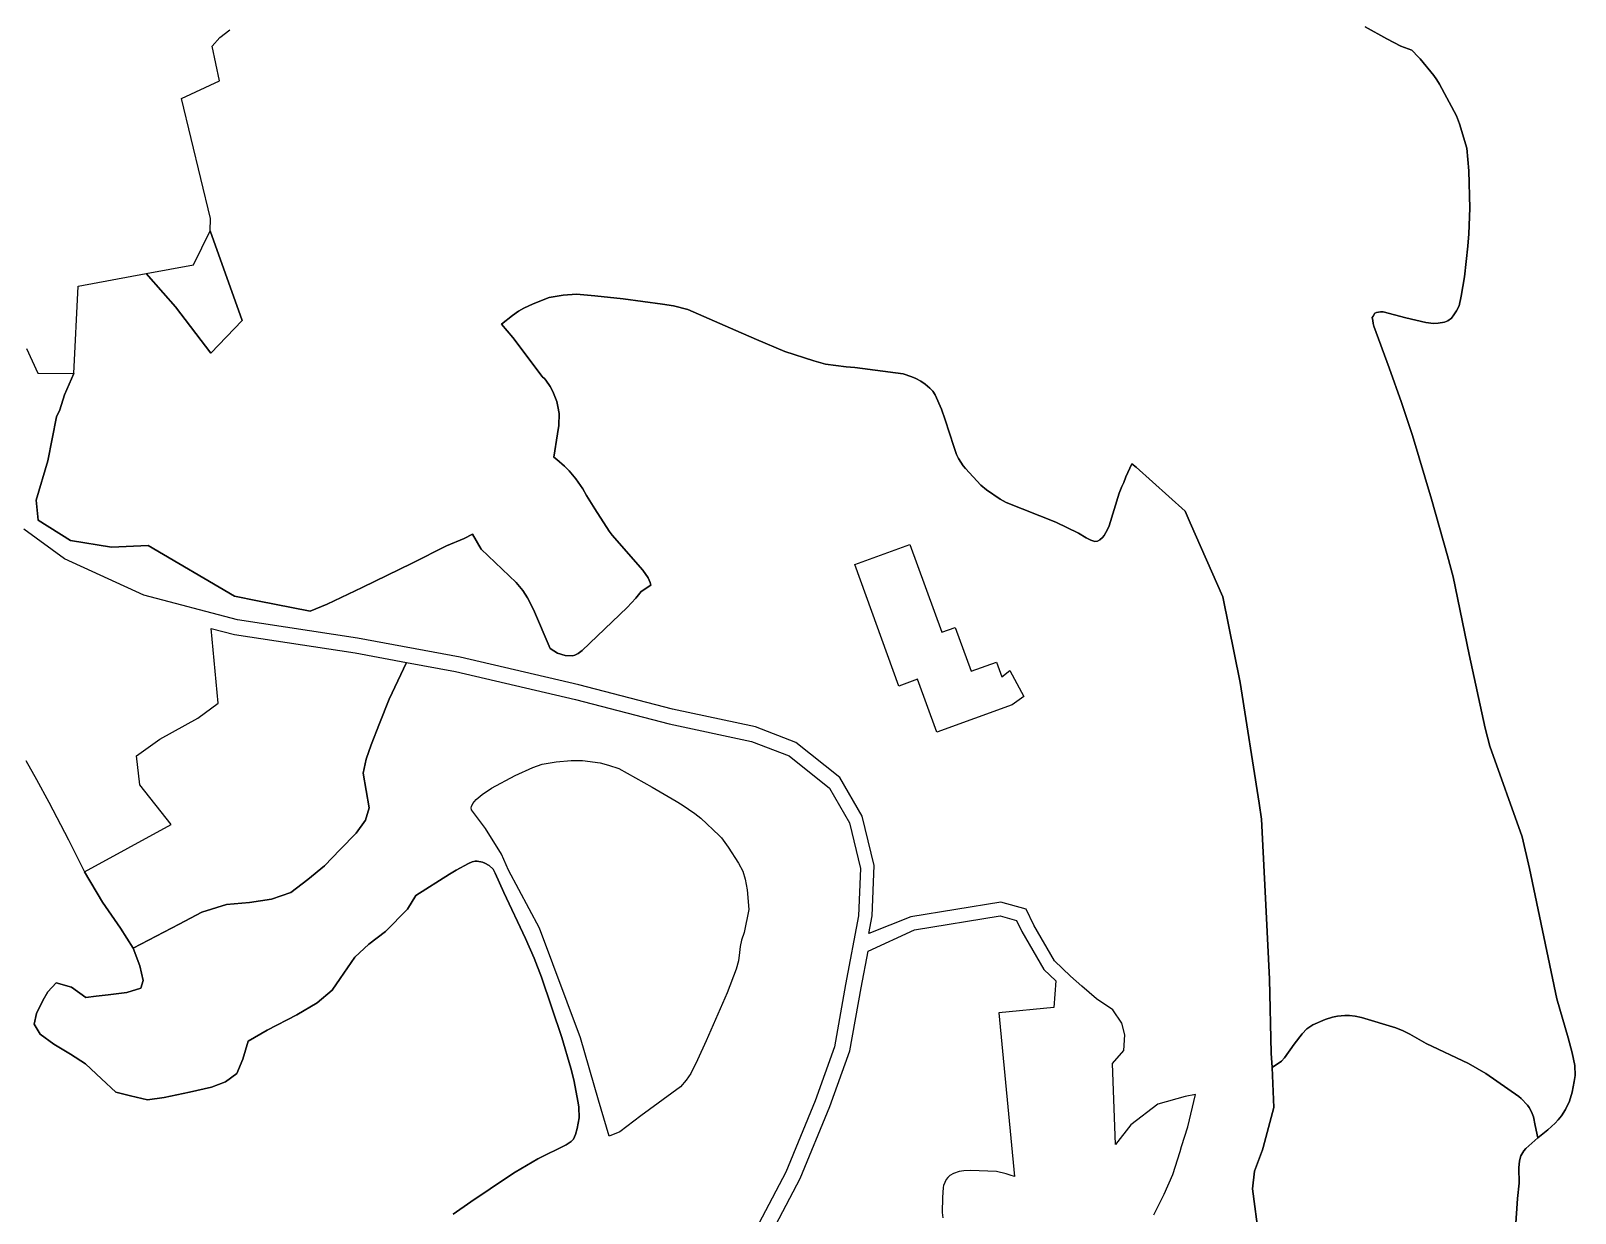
# Model space of a CAD drawing. Header units: millimetres. Extents: x 35444746 to 35449000, y 3482000 to 3488437.
# Drawn here: x 35447581.8 to 35447809.5, y 3487011.7 to 3487186 of the extents above; entities that cross this region are included whole.
import ezdxf

# ---------------------------------------------------------------- set-up
doc = ezdxf.new("R2010")
doc.units = ezdxf.units.MM
doc.layers.add('0203.02旱地整理', color=9, linetype='Continuous', true_color=0x808080)
doc.layers.add('0204.02水田整理', color=9, linetype='Continuous', true_color=0x808080)

msp = doc.modelspace()

# ---------------------------------------------------------------- linework, layer by layer
at = {"layer": '0203.02旱地整理', "color": 41}
for points in [[(35447800.381, 3487004.326), (35447801.036, 3487013.833), (35447801.272, 3487016.103), (35447801.212, 3487018.362), (35447801.308, 3487019.381), (35447801.498, 3487020.112), (35447801.978, 3487020.866), (35447802.238, 3487021.195), (35447804.017, 3487022.776), (35447805.493, 3487023.955), (35447806.562, 3487024.928), (35447807.03, 3487025.432), (35447807.499, 3487026.02), (35447808.099, 3487026.958), (35447808.695, 3487028.175), (35447809.106, 3487029.519), (35447809.4, 3487031.064), (35447809.52, 3487031.949), (35447809.476, 3487033.427), (35447809.064, 3487035.292), (35447808.481, 3487037.521), (35447806.817, 3487043.26), (35447802.812, 3487062.521), (35447801.724, 3487067.181), (35447796.957, 3487080.555), (35447796.235, 3487083.215), (35447793.91, 3487094.089), (35447791.522, 3487105.517), (35447790.684, 3487108.602), (35447788.346, 3487116.969), (35447785.527, 3487126.348), (35447783.898, 3487131.217), (35447782.118, 3487136.336), (35447779.848, 3487142.477), (35447779.735, 3487142.91), (35447779.69, 3487143.323), (35447779.615, 3487143.77), (35447779.738, 3487143.96), (35447780, 3487144.397), (35447780.229, 3487144.517), (35447780.813, 3487144.634), (35447781.232, 3487144.586), (35447784.558, 3487143.72), (35447787.498, 3487143.029), (35447788.648, 3487142.893), (35447789.327, 3487142.919), (35447790.239, 3487143.086), (35447790.74, 3487143.295), (35447791.28, 3487143.699), (35447791.659, 3487144.151), (35447792.048, 3487144.763), (35447792.401, 3487145.506), (35447792.717, 3487146.899), (35447793.202, 3487149.765), (35447793.714, 3487154.305), (35447793.865, 3487156.124), (35447794.005, 3487159.887), (35447793.84, 3487165.428), (35447793.568, 3487168.736), (35447792.495, 3487172.33), (35447792.008, 3487173.54), (35447789.516, 3487178.207), (35447789.144, 3487178.841), (35447788.676, 3487179.485), (35447786.677, 3487181.909), (35447786.432, 3487182.184), (35447785.422, 3487183.192), (35447783.815, 3487183.818), (35447781.742, 3487184.885), (35447778.545, 3487186.66)], [(35447800.381, 3487004.326), (35447801.036, 3487013.833), (35447801.272, 3487016.103), (35447801.212, 3487018.362), (35447801.308, 3487019.381), (35447801.498, 3487020.112), (35447801.978, 3487020.866), (35447802.238, 3487021.195), (35447804.017, 3487022.776), (35447805.493, 3487023.955), (35447806.562, 3487024.928), (35447807.03, 3487025.432), (35447807.499, 3487026.02), (35447808.099, 3487026.958), (35447808.695, 3487028.175), (35447809.106, 3487029.519), (35447809.4, 3487031.064), (35447809.52, 3487031.949), (35447809.476, 3487033.427), (35447809.064, 3487035.292), (35447808.481, 3487037.521), (35447806.817, 3487043.26), (35447802.812, 3487062.521), (35447801.724, 3487067.181), (35447796.957, 3487080.555), (35447796.235, 3487083.215), (35447793.91, 3487094.089), (35447791.522, 3487105.517), (35447790.684, 3487108.602), (35447788.346, 3487116.969), (35447785.527, 3487126.348), (35447783.898, 3487131.217), (35447782.118, 3487136.336), (35447779.848, 3487142.477), (35447779.735, 3487142.91), (35447779.69, 3487143.323), (35447779.615, 3487143.77), (35447779.738, 3487143.96), (35447780, 3487144.397), (35447780.229, 3487144.517), (35447780.813, 3487144.634), (35447781.232, 3487144.586), (35447784.558, 3487143.72), (35447787.498, 3487143.029), (35447788.648, 3487142.893), (35447789.327, 3487142.919), (35447790.239, 3487143.086), (35447790.74, 3487143.295), (35447791.28, 3487143.699), (35447791.659, 3487144.151), (35447792.048, 3487144.763), (35447792.401, 3487145.506), (35447792.717, 3487146.899), (35447793.202, 3487149.765), (35447793.714, 3487154.305), (35447793.865, 3487156.124), (35447794.005, 3487159.887), (35447793.84, 3487165.428), (35447793.568, 3487168.736), (35447792.495, 3487172.33), (35447792.008, 3487173.54), (35447789.516, 3487178.207), (35447789.144, 3487178.841), (35447788.676, 3487179.485), (35447786.677, 3487181.909), (35447786.432, 3487182.184), (35447785.422, 3487183.192), (35447783.815, 3487183.818), (35447781.742, 3487184.885), (35447778.545, 3487186.66)], [(35447581.174, 3487139.211), (35447582.839, 3487135.548), (35447588.135, 3487135.507), (35447586.772, 3487132.35), (35447586.09, 3487130.164), (35447585.588, 3487129.121), (35447584.291, 3487122.636), (35447582.562, 3487116.836), (35447582.86, 3487113.897), (35447587.638, 3487110.902), (35447593.704, 3487109.907), (35447599.105, 3487110.141), (35447611.802, 3487102.659), (35447615.231, 3487101.982), (35447622.966, 3487100.456), (35447625.476, 3487101.506), (35447630.633, 3487103.962), (35447638.03, 3487107.536), (35447643.069, 3487110.088), (35447645.702, 3487111.17), (35447646.94, 3487111.831), (35447648.216, 3487109.587), (35447653.367, 3487104.693), (35447654.366, 3487103.518), (35447655.04, 3487102.416), (35447655.912, 3487100.7), (35447658.363, 3487094.935), (35447659.431, 3487094.241), (35447660.593, 3487093.934), (35447661.656, 3487093.884), (35447662.007, 3487093.989), (35447662.521, 3487094.224), (35447663.089, 3487094.644), (35447669.747, 3487101.015), (35447670.995, 3487102.399), (35447671.797, 3487103.359), (35447673.209, 3487104.276), (35447673.113, 3487104.688), (35447672.802, 3487105.36), (35447672.022, 3487106.52), (35447667.505, 3487111.66), (35447667.058, 3487112.238), (35447664.941, 3487115.557), (35447663.735, 3487117.541), (35447663.209, 3487118.49), (35447662.181, 3487119.961), (35447661.187, 3487121.179), (35447660.51, 3487121.825), (35447659.352, 3487122.816), (35447658.906, 3487123.182), (35447659.444, 3487126.616), (35447659.634, 3487127.861), (35447659.712, 3487129.614), (35447659.524, 3487130.659), (35447659.334, 3487131.379), (35447658.757, 3487132.851), (35447658.371, 3487133.604), (35447657.754, 3487134.507), (35447657.51, 3487134.807), (35447657.243, 3487134.967), (35447657.178, 3487135.053), (35447652.865, 3487140.832), (35447651.191, 3487142.797), (35447652.798, 3487144.078), (35447653.696, 3487144.703), (35447654.509, 3487145.151), (35447655.849, 3487145.787), (35447658.226, 3487146.7), (35447660.297, 3487147.055), (35447662.256, 3487147.213), (35447664.937, 3487146.972), (35447669.15, 3487146.525), (35447674.927, 3487145.728), (35447676.585, 3487145.5), (35447678.689, 3487144.952), (35447685.752, 3487141.873), (35447688.787, 3487140.519), (35447692.993, 3487138.736), (35447697.27, 3487137.367), (35447698.996, 3487136.906), (35447702.045, 3487136.503), (35447703.295, 3487136.411), (35447710.421, 3487135.442), (35447711.686, 3487135.013), (35447712.275, 3487134.784), (35447713.021, 3487134.372), (35447713.673, 3487133.936), (35447714.384, 3487133.344), (35447714.792, 3487132.888), (35447715.125, 3487132.389), (35447716.096, 3487130.244), (35447716.64, 3487128.699), (35447717.877, 3487124.768), (35447718.273, 3487123.577), (35447718.567, 3487122.96), (35447719.3, 3487121.893), (35447719.601, 3487121.522), (35447721.892, 3487119.066), (35447722.728, 3487118.374), (35447724.738, 3487116.961), (35447725.624, 3487116.5), (35447732.964, 3487113.592), (35447736.268, 3487111.972), (35447737.411, 3487111.275), (35447738.093, 3487110.922), (35447738.673, 3487110.728), (35447739.102, 3487110.798), (35447739.447, 3487110.973), (35447739.828, 3487111.301), (35447740.082, 3487111.619), (35447740.583, 3487112.529), (35447740.793, 3487113.022), (35447742.267, 3487117.865), (35447742.656, 3487118.843), (35447742.983, 3487119.449), (35447743.274, 3487120.295), (35447744.142, 3487122.199), (35447744.791, 3487121.718), (35447752.024, 3487115.226), (35447752.774, 3487113.508), (35447757.558, 3487102.567), (35447760.15, 3487089.958), (35447762.909, 3487072.157), (35447763.275, 3487069.792), (35447763.951, 3487056.139), (35447764.433, 3487046.196), (35447764.679, 3487035.259), (35447764.821, 3487033.146), (35447765.101, 3487027.245), (35447763.505, 3487021.366), (35447763.414, 3487021.034), (35447762.24, 3487017.861), (35447761.921, 3487015.242), (35447762.87, 3487008.175)], [(35447581.174, 3487139.211), (35447582.839, 3487135.548), (35447588.135, 3487135.507), (35447586.772, 3487132.35), (35447586.09, 3487130.164), (35447585.588, 3487129.121), (35447584.291, 3487122.636), (35447582.562, 3487116.836), (35447582.86, 3487113.897), (35447587.638, 3487110.902), (35447593.704, 3487109.907), (35447599.105, 3487110.141), (35447611.802, 3487102.659), (35447615.231, 3487101.982), (35447622.966, 3487100.456), (35447625.476, 3487101.506), (35447630.633, 3487103.962), (35447638.03, 3487107.536), (35447643.069, 3487110.088), (35447645.702, 3487111.17), (35447646.94, 3487111.831), (35447648.216, 3487109.587), (35447653.367, 3487104.693), (35447654.366, 3487103.518), (35447655.04, 3487102.416), (35447655.912, 3487100.7), (35447658.363, 3487094.935), (35447659.431, 3487094.241), (35447660.593, 3487093.934), (35447661.656, 3487093.884), (35447662.007, 3487093.989), (35447662.521, 3487094.224), (35447663.089, 3487094.644), (35447669.747, 3487101.015), (35447670.995, 3487102.399), (35447671.797, 3487103.359), (35447673.209, 3487104.276), (35447673.113, 3487104.688), (35447672.802, 3487105.36), (35447672.022, 3487106.52), (35447667.505, 3487111.66), (35447667.058, 3487112.238), (35447664.941, 3487115.557), (35447663.735, 3487117.541), (35447663.209, 3487118.49), (35447662.181, 3487119.961), (35447661.187, 3487121.179), (35447660.51, 3487121.825), (35447659.352, 3487122.816), (35447658.906, 3487123.182), (35447659.444, 3487126.616), (35447659.634, 3487127.861), (35447659.712, 3487129.614), (35447659.524, 3487130.659), (35447659.334, 3487131.379), (35447658.757, 3487132.851), (35447658.371, 3487133.604), (35447657.754, 3487134.507), (35447657.51, 3487134.807), (35447657.243, 3487134.967), (35447657.178, 3487135.053), (35447652.865, 3487140.832), (35447651.191, 3487142.797), (35447652.798, 3487144.078), (35447653.696, 3487144.703), (35447654.509, 3487145.151), (35447655.849, 3487145.787), (35447658.226, 3487146.7), (35447660.297, 3487147.055), (35447662.256, 3487147.213), (35447664.937, 3487146.972), (35447669.15, 3487146.525), (35447674.927, 3487145.728), (35447676.585, 3487145.5), (35447678.689, 3487144.952), (35447685.752, 3487141.873), (35447688.787, 3487140.519), (35447692.993, 3487138.736), (35447697.27, 3487137.367), (35447698.996, 3487136.906), (35447702.045, 3487136.503), (35447703.295, 3487136.411), (35447710.421, 3487135.442), (35447711.686, 3487135.013), (35447712.275, 3487134.784), (35447713.021, 3487134.372), (35447713.673, 3487133.936), (35447714.384, 3487133.344), (35447714.792, 3487132.888), (35447715.125, 3487132.389), (35447716.096, 3487130.244), (35447716.64, 3487128.699), (35447717.877, 3487124.768), (35447718.273, 3487123.577), (35447718.567, 3487122.96), (35447719.3, 3487121.893), (35447719.601, 3487121.522), (35447721.892, 3487119.066), (35447722.728, 3487118.374), (35447724.738, 3487116.961), (35447725.624, 3487116.5), (35447732.964, 3487113.592), (35447736.268, 3487111.972), (35447737.411, 3487111.275), (35447738.093, 3487110.922), (35447738.673, 3487110.728), (35447739.102, 3487110.798), (35447739.447, 3487110.973), (35447739.828, 3487111.301), (35447740.082, 3487111.619), (35447740.583, 3487112.529), (35447740.793, 3487113.022), (35447742.267, 3487117.865), (35447742.656, 3487118.843), (35447742.983, 3487119.449), (35447743.274, 3487120.295), (35447744.142, 3487122.199), (35447744.791, 3487121.718), (35447752.024, 3487115.226), (35447752.774, 3487113.508), (35447757.558, 3487102.567), (35447760.15, 3487089.958), (35447762.909, 3487072.157), (35447763.275, 3487069.792), (35447763.951, 3487056.139), (35447764.433, 3487046.196), (35447764.679, 3487035.259), (35447764.821, 3487033.146), (35447765.101, 3487027.245), (35447763.505, 3487021.366), (35447763.414, 3487021.034), (35447762.24, 3487017.861), (35447761.921, 3487015.242), (35447762.87, 3487008.175)], [(35447747.403, 3487011.432), (35447748.915, 3487014.448), (35447750.205, 3487017.353), (35447751.291, 3487020.765), (35447751.455, 3487021.477), (35447752.401, 3487024.399), (35447753.563, 3487029.182), (35447752.003, 3487028.863), (35447747.99, 3487027.756), (35447744.011, 3487024.68), (35447741.766, 3487021.78), (35447741.309, 3487033.744), (35447742.985, 3487035.658), (35447743.137, 3487037.99), (35447742.685, 3487039.701), (35447741.333, 3487041.674), (35447738.927, 3487043.304), (35447736.795, 3487045.147), (35447735.092, 3487046.64), (35447732.758, 3487048.867), (35447729.694, 3487054.164), (35447728.566, 3487056.521), (35447724.825, 3487057.549), (35447711.574, 3487055.394), (35447705.359, 3487052.941), (35447705.849, 3487055.54), (35447706.148, 3487062.956), (35447704.407, 3487070.224), (35447701.11, 3487075.914), (35447694.618, 3487081.104), (35447688.632, 3487083.385), (35447676.404, 3487086.005), (35447662.608, 3487089.606), (35447645.096, 3487093.692), (35447629.959, 3487096.489), (35447612.263, 3487099.165), (35447598.433, 3487102.816), (35447586.754, 3487108.174), (35447580.771, 3487112.542)], [(35447747.403, 3487011.432), (35447748.915, 3487014.448), (35447750.205, 3487017.353), (35447751.291, 3487020.765), (35447751.455, 3487021.477), (35447752.401, 3487024.399), (35447753.563, 3487029.182), (35447752.003, 3487028.863), (35447747.99, 3487027.756), (35447744.011, 3487024.68), (35447741.766, 3487021.78), (35447741.309, 3487033.744), (35447742.985, 3487035.658), (35447743.137, 3487037.99), (35447742.685, 3487039.701), (35447741.333, 3487041.674), (35447738.927, 3487043.304), (35447736.795, 3487045.147), (35447735.092, 3487046.64), (35447732.758, 3487048.867), (35447729.694, 3487054.164), (35447728.566, 3487056.521), (35447724.825, 3487057.549), (35447711.574, 3487055.394), (35447705.359, 3487052.941), (35447705.849, 3487055.54), (35447706.148, 3487062.956), (35447704.407, 3487070.224), (35447701.11, 3487075.914), (35447694.618, 3487081.104), (35447688.632, 3487083.385), (35447676.404, 3487086.005), (35447662.608, 3487089.606), (35447645.096, 3487093.692), (35447629.959, 3487096.489), (35447612.263, 3487099.165), (35447598.433, 3487102.816), (35447586.754, 3487108.174), (35447580.771, 3487112.542)], [(35447644.06, 3487011.505), (35447646.693, 3487013.357), (35447652.398, 3487017.169), (35447653.204, 3487017.707), (35447656.551, 3487019.668), (35447660.726, 3487021.727), (35447661.473, 3487022.232), (35447661.799, 3487022.572), (35447662.134, 3487023.272), (35447662.368, 3487024.171), (35447662.67, 3487025.725), (35447662.611, 3487027.324), (35447662.516, 3487027.95), (35447661.845, 3487031.322), (35447661.412, 3487033.069), (35447660.075, 3487037.588), (35447657.079, 3487046.455), (35447655.993, 3487049.266), (35447654.741, 3487052.169), (35447651.554, 3487058.95), (35447650.286, 3487061.83), (35447649.964, 3487062.384), (35447649.356, 3487062.97), (35447648.742, 3487063.307), (35447648.408, 3487063.442), (35447647.618, 3487063.602), (35447647.298, 3487063.606), (35447646.862, 3487063.482), (35447646.311, 3487063.227), (35447644.528, 3487062.25), (35447643.545, 3487061.688), (35447638.579, 3487058.527), (35447637.354, 3487056.531), (35447634.11, 3487053.194), (35447631.649, 3487051.327), (35447629.562, 3487049.408), (35447627.423, 3487046.289), (35447626.248, 3487044.574), (35447624.031, 3487042.704), (35447620.995, 3487040.919), (35447616.649, 3487038.651), (35447613.86, 3487037.029), (35447613.039, 3487034.369), (35447612.189, 3487032.253), (35447610.497, 3487031.052), (35447608.444, 3487030.243), (35447605.163, 3487029.522), (35447601.471, 3487028.721), (35447599.011, 3487028.406), (35447596.494, 3487028.993), (35447594.345, 3487029.495), (35447592.224, 3487031.472), (35447589.859, 3487033.697), (35447587.653, 3487035.101), (35447585.202, 3487036.588), (35447583.161, 3487038.074), (35447582.284, 3487039.557), (35447582.619, 3487041.111), (35447583.562, 3487043.016), (35447584.319, 3487044.32), (35447585.503, 3487045.649), (35447587.799, 3487044.981), (35447589.915, 3487043.5), (35447591.441, 3487043.66), (35447593.183, 3487043.892), (35447595.961, 3487044.205), (35447598.006, 3487044.848), (35447598.339, 3487045.986), (35447597.887, 3487048.134), (35447596.869, 3487050.764), (35447603.642, 3487054.301), (35447606.987, 3487056.075), (35447610.654, 3487057.196), (35447614.052, 3487057.482), (35447617.268, 3487057.993), (35447620.124, 3487058.956), (35447622.659, 3487060.898), (35447625.112, 3487062.922), (35447627.423, 3487065.291), (35447629.765, 3487067.696), (35447631.158, 3487069.642), (35447631.671, 3487071.446), (35447630.819, 3487076.589), (35447631.235, 3487078.619), (35447631.978, 3487080.729), (35447633.213, 3487083.893), (35447634.613, 3487087.463), (35447637.205, 3487092.9), (35447644.389, 3487091.56), (35447662.114, 3487087.436), (35447675.94, 3487083.827), (35447688.072, 3487081.228), (35447693.62, 3487079.114), (35447699.575, 3487074.353), (35447702.538, 3487069.239), (35447704.146, 3487062.528), (35447703.864, 3487055.532), (35447701.948, 3487045.377), (35447700.311, 3487036.223), (35447697.43, 3487028.226), (35447693.12, 3487017.712), (35447682.643, 3486997.795)], [(35447644.06, 3487011.505), (35447646.693, 3487013.357), (35447652.398, 3487017.169), (35447653.204, 3487017.707), (35447656.551, 3487019.668), (35447660.726, 3487021.727), (35447661.473, 3487022.232), (35447661.799, 3487022.572), (35447662.134, 3487023.272), (35447662.368, 3487024.171), (35447662.67, 3487025.725), (35447662.611, 3487027.324), (35447662.516, 3487027.95), (35447661.845, 3487031.322), (35447661.412, 3487033.069), (35447660.075, 3487037.588), (35447657.079, 3487046.455), (35447655.993, 3487049.266), (35447654.741, 3487052.169), (35447651.554, 3487058.95), (35447650.286, 3487061.83), (35447649.964, 3487062.384), (35447649.356, 3487062.97), (35447648.742, 3487063.307), (35447648.408, 3487063.442), (35447647.618, 3487063.602), (35447647.298, 3487063.606), (35447646.862, 3487063.482), (35447646.311, 3487063.227), (35447644.528, 3487062.25), (35447643.545, 3487061.688), (35447638.579, 3487058.527), (35447637.354, 3487056.531), (35447634.11, 3487053.194), (35447631.649, 3487051.327), (35447629.562, 3487049.408), (35447627.423, 3487046.289), (35447626.248, 3487044.574), (35447624.031, 3487042.704), (35447620.995, 3487040.919), (35447616.649, 3487038.651), (35447613.86, 3487037.029), (35447613.039, 3487034.369), (35447612.189, 3487032.253), (35447610.497, 3487031.052), (35447608.444, 3487030.243), (35447605.163, 3487029.522), (35447601.471, 3487028.721), (35447599.011, 3487028.406), (35447596.494, 3487028.993), (35447594.345, 3487029.495), (35447592.224, 3487031.472), (35447589.859, 3487033.697), (35447587.653, 3487035.101), (35447585.202, 3487036.588), (35447583.161, 3487038.074), (35447582.284, 3487039.557), (35447582.619, 3487041.111), (35447583.562, 3487043.016), (35447584.319, 3487044.32), (35447585.503, 3487045.649), (35447587.799, 3487044.981), (35447589.915, 3487043.5), (35447591.441, 3487043.66), (35447593.183, 3487043.892), (35447595.961, 3487044.205), (35447598.006, 3487044.848), (35447598.339, 3487045.986), (35447597.887, 3487048.134), (35447596.869, 3487050.764), (35447603.642, 3487054.301), (35447606.987, 3487056.075), (35447610.654, 3487057.196), (35447614.052, 3487057.482), (35447617.268, 3487057.993), (35447620.124, 3487058.956), (35447622.659, 3487060.898), (35447625.112, 3487062.922), (35447627.423, 3487065.291), (35447629.765, 3487067.696), (35447631.158, 3487069.642), (35447631.671, 3487071.446), (35447630.819, 3487076.589), (35447631.235, 3487078.619), (35447631.978, 3487080.729), (35447633.213, 3487083.893), (35447634.613, 3487087.463), (35447637.205, 3487092.9), (35447644.389, 3487091.56), (35447662.114, 3487087.436), (35447675.94, 3487083.827), (35447688.072, 3487081.228), (35447693.62, 3487079.114), (35447699.575, 3487074.353), (35447702.538, 3487069.239), (35447704.146, 3487062.528), (35447703.864, 3487055.532), (35447701.948, 3487045.377), (35447700.311, 3487036.223), (35447697.43, 3487028.226), (35447693.12, 3487017.712), (35447682.643, 3486997.795)], [(35447688.063, 3487003.122), (35447695.262, 3487016.778), (35447699.624, 3487027.42), (35447702.578, 3487035.619), (35447704.234, 3487044.882), (35447705.256, 3487050.299), (35447712.107, 3487053.455), (35447724.717, 3487055.505), (35447727.157, 3487054.835), (35447727.929, 3487053.223), (35447731.17, 3487047.618), (35447732.954, 3487045.916), (35447732.651, 3487041.997), (35447724.554, 3487041.228), (35447726.848, 3487017.09), (35447726.192, 3487017.279), (35447725.614, 3487017.478), (35447724.202, 3487017.8), (35447720.358, 3487017.949), (35447719.389, 3487017.89), (35447718.69, 3487017.794), (35447717.834, 3487017.535), (35447717.314, 3487017.225), (35447717.011, 3487016.95), (35447716.768, 3487016.63), (35447716.385, 3487015.736), (35447716.316, 3487015.453), (35447716.219, 3487013.983), (35447716.202, 3487011.78), (35447716.26, 3487010.969)], [(35447688.063, 3487003.122), (35447695.262, 3487016.778), (35447699.624, 3487027.42), (35447702.578, 3487035.619), (35447704.234, 3487044.882), (35447705.256, 3487050.299), (35447712.107, 3487053.455), (35447724.717, 3487055.505), (35447727.157, 3487054.835), (35447727.929, 3487053.223), (35447731.17, 3487047.618), (35447732.954, 3487045.916), (35447732.651, 3487041.997), (35447724.554, 3487041.228), (35447726.848, 3487017.09), (35447726.192, 3487017.279), (35447725.614, 3487017.478), (35447724.202, 3487017.8), (35447720.358, 3487017.949), (35447719.389, 3487017.89), (35447718.69, 3487017.794), (35447717.834, 3487017.535), (35447717.314, 3487017.225), (35447717.011, 3487016.95), (35447716.768, 3487016.63), (35447716.385, 3487015.736), (35447716.316, 3487015.453), (35447716.219, 3487013.983), (35447716.202, 3487011.78), (35447716.26, 3487010.969)]]:
    msp.add_lwpolyline(points, dxfattribs=at)
for points in [[(35447608.256, 3487156.537), (35447612.971, 3487143.319), (35447608.345, 3487138.523), (35447603.107, 3487145.346), (35447601.327, 3487147.417), (35447598.786, 3487150.24), (35447605.78, 3487151.532)], [(35447608.256, 3487156.537), (35447612.971, 3487143.319), (35447608.345, 3487138.523), (35447603.107, 3487145.346), (35447601.327, 3487147.417), (35447598.786, 3487150.24), (35447605.78, 3487151.532)], [(35447703.281, 3487107.359), (35447711.413, 3487110.315), (35447716.128, 3487097.351), (35447718.117, 3487098.074), (35447720.472, 3487091.598), (35447724.189, 3487092.949), (35447724.981, 3487090.768), (35447726.17, 3487091.686), (35447728.212, 3487087.883), (35447726.485, 3487086.63), (35447715.378, 3487082.594), (35447712.536, 3487090.416), (35447709.8, 3487089.422)], [(35447703.281, 3487107.359), (35447711.413, 3487110.315), (35447716.128, 3487097.351), (35447718.117, 3487098.074), (35447720.472, 3487091.598), (35447724.189, 3487092.949), (35447724.981, 3487090.768), (35447726.17, 3487091.686), (35447728.212, 3487087.883), (35447726.485, 3487086.63), (35447715.378, 3487082.594), (35447712.536, 3487090.416), (35447709.8, 3487089.422)], [(35447703.281, 3487107.359), (35447711.413, 3487110.315), (35447716.128, 3487097.351), (35447718.117, 3487098.074), (35447720.472, 3487091.598), (35447724.189, 3487092.949), (35447724.981, 3487090.768), (35447726.17, 3487091.686), (35447728.212, 3487087.883), (35447726.485, 3487086.63), (35447715.378, 3487082.594), (35447712.536, 3487090.416), (35447709.8, 3487089.422)], [(35447703.281, 3487107.359), (35447711.413, 3487110.315), (35447716.128, 3487097.351), (35447718.117, 3487098.074), (35447720.472, 3487091.598), (35447724.189, 3487092.949), (35447724.981, 3487090.768), (35447726.17, 3487091.686), (35447728.212, 3487087.883), (35447726.485, 3487086.63), (35447715.378, 3487082.594), (35447712.536, 3487090.416), (35447709.8, 3487089.422)], [(35447703.281, 3487107.359), (35447711.413, 3487110.315), (35447716.128, 3487097.351), (35447718.117, 3487098.074), (35447720.472, 3487091.598), (35447724.189, 3487092.949), (35447724.981, 3487090.768), (35447726.17, 3487091.686), (35447728.212, 3487087.883), (35447726.485, 3487086.63), (35447715.378, 3487082.594), (35447712.536, 3487090.416), (35447709.8, 3487089.422)], [(35447703.281, 3487107.359), (35447711.413, 3487110.315), (35447716.128, 3487097.351), (35447718.117, 3487098.074), (35447720.472, 3487091.598), (35447724.189, 3487092.949), (35447724.981, 3487090.768), (35447726.17, 3487091.686), (35447728.212, 3487087.883), (35447726.485, 3487086.63), (35447715.378, 3487082.594), (35447712.536, 3487090.416), (35447709.8, 3487089.422)], [(35447608.379, 3487097.915), (35447611.817, 3487097.008), (35447629.607, 3487094.317), (35447637.205, 3487092.9), (35447634.613, 3487087.463), (35447633.213, 3487083.893), (35447631.978, 3487080.729), (35447631.235, 3487078.619), (35447630.819, 3487076.589), (35447631.671, 3487071.446), (35447631.158, 3487069.642), (35447629.765, 3487067.696), (35447627.423, 3487065.291), (35447625.112, 3487062.922), (35447622.659, 3487060.898), (35447620.124, 3487058.956), (35447617.268, 3487057.993), (35447614.052, 3487057.482), (35447610.654, 3487057.196), (35447606.987, 3487056.075), (35447603.642, 3487054.301), (35447596.869, 3487050.764), (35447595.011, 3487053.706), (35447592.347, 3487057.532), (35447589.693, 3487061.993), (35447602.474, 3487069.005), (35447597.884, 3487074.864), (35447597.391, 3487079.11), (35447600.806, 3487081.604), (35447606.41, 3487084.654), (35447609.419, 3487086.907)], [(35447608.379, 3487097.915), (35447611.817, 3487097.008), (35447629.607, 3487094.317), (35447637.205, 3487092.9), (35447634.613, 3487087.463), (35447633.213, 3487083.893), (35447631.978, 3487080.729), (35447631.235, 3487078.619), (35447630.819, 3487076.589), (35447631.671, 3487071.446), (35447631.158, 3487069.642), (35447629.765, 3487067.696), (35447627.423, 3487065.291), (35447625.112, 3487062.922), (35447622.659, 3487060.898), (35447620.124, 3487058.956), (35447617.268, 3487057.993), (35447614.052, 3487057.482), (35447610.654, 3487057.196), (35447606.987, 3487056.075), (35447603.642, 3487054.301), (35447596.869, 3487050.764), (35447595.011, 3487053.706), (35447592.347, 3487057.532), (35447589.693, 3487061.993), (35447602.474, 3487069.005), (35447597.884, 3487074.864), (35447597.391, 3487079.11), (35447600.806, 3487081.604), (35447606.41, 3487084.654), (35447609.419, 3487086.907)], [(35447686.292, 3487050.109), (35447686.125, 3487048.899), (35447685.812, 3487047.656), (35447684.451, 3487044.177), (35447681.359, 3487037.082), (35447680.105, 3487034.287), (35447679.14, 3487032.271), (35447678.415, 3487031.298), (35447677.592, 3487030.325), (35447671.74, 3487026.021), (35447668.66, 3487023.671), (35447667.072, 3487023.038), (35447665.516, 3487028.347), (35447662.835, 3487037.532), (35447656.779, 3487053.703), (35447652.236, 3487062.283), (35447651.188, 3487064.618), (35447648.85, 3487068.428), (35447646.761, 3487071.162), (35447646.726, 3487071.463), (35447646.768, 3487071.666), (35447646.983, 3487072.074), (35447647.476, 3487072.658), (35447648.33, 3487073.435), (35447649.74, 3487074.371), (35447653.189, 3487076.197), (35447655.803, 3487077.425), (35447657.173, 3487077.873), (35447659.263, 3487078.216), (35447661.462, 3487078.411), (35447663.148, 3487078.449), (35447665.723, 3487078.071), (35447666.993, 3487077.768), (35447668.523, 3487077.235), (35447673.411, 3487074.48), (35447676.938, 3487072.442), (35447677.847, 3487071.873), (35447679.698, 3487070.595), (35447680.57, 3487069.925), (35447683.296, 3487067.371), (35447683.62, 3487067.01), (35447684.626, 3487065.639), (35447686.171, 3487063.304), (35447686.792, 3487062.092), (35447687.154, 3487060.926), (35447687.414, 3487059.347), (35447687.654, 3487056.441), (35447686.962, 3487053.074), (35447686.565, 3487051.912), (35447686.386, 3487051.006)], [(35447686.292, 3487050.109), (35447686.125, 3487048.899), (35447685.812, 3487047.656), (35447684.451, 3487044.177), (35447681.359, 3487037.082), (35447680.105, 3487034.287), (35447679.14, 3487032.271), (35447678.415, 3487031.298), (35447677.592, 3487030.325), (35447671.74, 3487026.021), (35447668.66, 3487023.671), (35447667.072, 3487023.038), (35447665.516, 3487028.347), (35447662.835, 3487037.532), (35447656.779, 3487053.703), (35447652.236, 3487062.283), (35447651.188, 3487064.618), (35447648.85, 3487068.428), (35447646.761, 3487071.162), (35447646.726, 3487071.463), (35447646.768, 3487071.666), (35447646.983, 3487072.074), (35447647.476, 3487072.658), (35447648.33, 3487073.435), (35447649.74, 3487074.371), (35447653.189, 3487076.197), (35447655.803, 3487077.425), (35447657.173, 3487077.873), (35447659.263, 3487078.216), (35447661.462, 3487078.411), (35447663.148, 3487078.449), (35447665.723, 3487078.071), (35447666.993, 3487077.768), (35447668.523, 3487077.235), (35447673.411, 3487074.48), (35447676.938, 3487072.442), (35447677.847, 3487071.873), (35447679.698, 3487070.595), (35447680.57, 3487069.925), (35447683.296, 3487067.371), (35447683.62, 3487067.01), (35447684.626, 3487065.639), (35447686.171, 3487063.304), (35447686.792, 3487062.092), (35447687.154, 3487060.926), (35447687.414, 3487059.347), (35447687.654, 3487056.441), (35447686.962, 3487053.074), (35447686.565, 3487051.912), (35447686.386, 3487051.006)], [(35447686.292, 3487050.109), (35447686.125, 3487048.899), (35447685.812, 3487047.656), (35447684.451, 3487044.177), (35447681.359, 3487037.082), (35447680.105, 3487034.287), (35447679.14, 3487032.271), (35447678.415, 3487031.298), (35447677.592, 3487030.325), (35447671.74, 3487026.021), (35447668.66, 3487023.671), (35447667.072, 3487023.038), (35447665.516, 3487028.347), (35447662.835, 3487037.532), (35447656.779, 3487053.703), (35447652.236, 3487062.283), (35447651.188, 3487064.618), (35447648.85, 3487068.428), (35447646.761, 3487071.162), (35447646.726, 3487071.463), (35447646.768, 3487071.666), (35447646.983, 3487072.074), (35447647.476, 3487072.658), (35447648.33, 3487073.435), (35447649.74, 3487074.371), (35447653.189, 3487076.197), (35447655.803, 3487077.425), (35447657.173, 3487077.873), (35447659.263, 3487078.216), (35447661.462, 3487078.411), (35447663.148, 3487078.449), (35447665.723, 3487078.071), (35447666.993, 3487077.768), (35447668.523, 3487077.235), (35447673.411, 3487074.48), (35447676.938, 3487072.442), (35447677.847, 3487071.873), (35447679.698, 3487070.595), (35447680.57, 3487069.925), (35447683.296, 3487067.371), (35447683.62, 3487067.01), (35447684.626, 3487065.639), (35447686.171, 3487063.304), (35447686.792, 3487062.092), (35447687.154, 3487060.926), (35447687.414, 3487059.347), (35447687.654, 3487056.441), (35447686.962, 3487053.074), (35447686.565, 3487051.912), (35447686.386, 3487051.006)], [(35447686.292, 3487050.109), (35447686.125, 3487048.899), (35447685.812, 3487047.656), (35447684.451, 3487044.177), (35447681.359, 3487037.082), (35447680.105, 3487034.287), (35447679.14, 3487032.271), (35447678.415, 3487031.298), (35447677.592, 3487030.325), (35447671.74, 3487026.021), (35447668.66, 3487023.671), (35447667.072, 3487023.038), (35447665.516, 3487028.347), (35447662.835, 3487037.532), (35447656.779, 3487053.703), (35447652.236, 3487062.283), (35447651.188, 3487064.618), (35447648.85, 3487068.428), (35447646.761, 3487071.162), (35447646.726, 3487071.463), (35447646.768, 3487071.666), (35447646.983, 3487072.074), (35447647.476, 3487072.658), (35447648.33, 3487073.435), (35447649.74, 3487074.371), (35447653.189, 3487076.197), (35447655.803, 3487077.425), (35447657.173, 3487077.873), (35447659.263, 3487078.216), (35447661.462, 3487078.411), (35447663.148, 3487078.449), (35447665.723, 3487078.071), (35447666.993, 3487077.768), (35447668.523, 3487077.235), (35447673.411, 3487074.48), (35447676.938, 3487072.442), (35447677.847, 3487071.873), (35447679.698, 3487070.595), (35447680.57, 3487069.925), (35447683.296, 3487067.371), (35447683.62, 3487067.01), (35447684.626, 3487065.639), (35447686.171, 3487063.304), (35447686.792, 3487062.092), (35447687.154, 3487060.926), (35447687.414, 3487059.347), (35447687.654, 3487056.441), (35447686.962, 3487053.074), (35447686.565, 3487051.912), (35447686.386, 3487051.006)], [(35447686.292, 3487050.109), (35447686.125, 3487048.899), (35447685.812, 3487047.656), (35447684.451, 3487044.177), (35447681.359, 3487037.082), (35447680.105, 3487034.287), (35447679.14, 3487032.271), (35447678.415, 3487031.298), (35447677.592, 3487030.325), (35447671.74, 3487026.021), (35447668.66, 3487023.671), (35447667.072, 3487023.038), (35447665.516, 3487028.347), (35447662.835, 3487037.532), (35447656.779, 3487053.703), (35447652.236, 3487062.283), (35447651.188, 3487064.618), (35447648.85, 3487068.428), (35447646.761, 3487071.162), (35447646.726, 3487071.463), (35447646.768, 3487071.666), (35447646.983, 3487072.074), (35447647.476, 3487072.658), (35447648.33, 3487073.435), (35447649.74, 3487074.371), (35447653.189, 3487076.197), (35447655.803, 3487077.425), (35447657.173, 3487077.873), (35447659.263, 3487078.216), (35447661.462, 3487078.411), (35447663.148, 3487078.449), (35447665.723, 3487078.071), (35447666.993, 3487077.768), (35447668.523, 3487077.235), (35447673.411, 3487074.48), (35447676.938, 3487072.442), (35447677.847, 3487071.873), (35447679.698, 3487070.595), (35447680.57, 3487069.925), (35447683.296, 3487067.371), (35447683.62, 3487067.01), (35447684.626, 3487065.639), (35447686.171, 3487063.304), (35447686.792, 3487062.092), (35447687.154, 3487060.926), (35447687.414, 3487059.347), (35447687.654, 3487056.441), (35447686.962, 3487053.074), (35447686.565, 3487051.912), (35447686.386, 3487051.006)], [(35447686.292, 3487050.109), (35447686.125, 3487048.899), (35447685.812, 3487047.656), (35447684.451, 3487044.177), (35447681.359, 3487037.082), (35447680.105, 3487034.287), (35447679.14, 3487032.271), (35447678.415, 3487031.298), (35447677.592, 3487030.325), (35447671.74, 3487026.021), (35447668.66, 3487023.671), (35447667.072, 3487023.038), (35447665.516, 3487028.347), (35447662.835, 3487037.532), (35447656.779, 3487053.703), (35447652.236, 3487062.283), (35447651.188, 3487064.618), (35447648.85, 3487068.428), (35447646.761, 3487071.162), (35447646.726, 3487071.463), (35447646.768, 3487071.666), (35447646.983, 3487072.074), (35447647.476, 3487072.658), (35447648.33, 3487073.435), (35447649.74, 3487074.371), (35447653.189, 3487076.197), (35447655.803, 3487077.425), (35447657.173, 3487077.873), (35447659.263, 3487078.216), (35447661.462, 3487078.411), (35447663.148, 3487078.449), (35447665.723, 3487078.071), (35447666.993, 3487077.768), (35447668.523, 3487077.235), (35447673.411, 3487074.48), (35447676.938, 3487072.442), (35447677.847, 3487071.873), (35447679.698, 3487070.595), (35447680.57, 3487069.925), (35447683.296, 3487067.371), (35447683.62, 3487067.01), (35447684.626, 3487065.639), (35447686.171, 3487063.304), (35447686.792, 3487062.092), (35447687.154, 3487060.926), (35447687.414, 3487059.347), (35447687.654, 3487056.441), (35447686.962, 3487053.074), (35447686.565, 3487051.912), (35447686.386, 3487051.006)]]:
    msp.add_lwpolyline(points, close=True, dxfattribs=at)
at = {"layer": '0204.02水田整理', "color": 51}
for points in [[(35447778.545, 3487186.66), (35447781.742, 3487184.885), (35447783.815, 3487183.818), (35447785.422, 3487183.192), (35447786.432, 3487182.184), (35447786.677, 3487181.909), (35447788.676, 3487179.485), (35447789.144, 3487178.841), (35447789.516, 3487178.207), (35447792.008, 3487173.54), (35447792.495, 3487172.33), (35447793.568, 3487168.736), (35447793.84, 3487165.428), (35447794.005, 3487159.887), (35447793.865, 3487156.124), (35447793.714, 3487154.305), (35447793.202, 3487149.765), (35447792.717, 3487146.899), (35447792.401, 3487145.506), (35447792.048, 3487144.763), (35447791.659, 3487144.151), (35447791.28, 3487143.699), (35447790.74, 3487143.295), (35447790.239, 3487143.086), (35447789.327, 3487142.919), (35447788.648, 3487142.893), (35447787.498, 3487143.029), (35447784.558, 3487143.72), (35447781.232, 3487144.586), (35447780.813, 3487144.634), (35447780.229, 3487144.517), (35447780, 3487144.397), (35447779.738, 3487143.96), (35447779.615, 3487143.77), (35447779.69, 3487143.323), (35447779.735, 3487142.91), (35447779.848, 3487142.477), (35447782.118, 3487136.336), (35447783.898, 3487131.217), (35447785.527, 3487126.348), (35447788.346, 3487116.969), (35447790.684, 3487108.602), (35447791.522, 3487105.517), (35447793.91, 3487094.089), (35447796.235, 3487083.215), (35447796.957, 3487080.555), (35447801.724, 3487067.181), (35447802.812, 3487062.521), (35447806.817, 3487043.26), (35447808.481, 3487037.521), (35447809.064, 3487035.292), (35447809.476, 3487033.427), (35447809.52, 3487031.949), (35447809.4, 3487031.064), (35447809.106, 3487029.519), (35447808.695, 3487028.175), (35447808.099, 3487026.958), (35447807.499, 3487026.02), (35447807.03, 3487025.432), (35447806.562, 3487024.928), (35447805.493, 3487023.955), (35447804.017, 3487022.776), (35447803.639, 3487024.597), (35447803.401, 3487025.872), (35447803.094, 3487026.633), (35447802.757, 3487027.242), (35447802.503, 3487027.595), (35447801.57, 3487028.6), (35447801.23, 3487028.892), (35447796.36, 3487032.282), (35447793.821, 3487033.731), (35447787.558, 3487036.692), (35447785.165, 3487038.078), (35447784.147, 3487038.584), (35447783.085, 3487039.019), (35447778.041, 3487040.551), (35447777.086, 3487040.734), (35447776.265, 3487040.816), (35447775.555, 3487040.82), (35447774.504, 3487040.713), (35447773.725, 3487040.563), (35447772.658, 3487040.242), (35447770.82, 3487039.451), (35447769.943, 3487038.839), (35447769.269, 3487038.102), (35447768.112, 3487036.603), (35447766.645, 3487034.584), (35447766.238, 3487034.11), (35447764.821, 3487033.146), (35447764.679, 3487035.259), (35447764.433, 3487046.196), (35447763.951, 3487056.139), (35447763.275, 3487069.792), (35447762.909, 3487072.157), (35447760.15, 3487089.958), (35447757.558, 3487102.567), (35447752.774, 3487113.508), (35447752.024, 3487115.226), (35447744.791, 3487121.718), (35447744.142, 3487122.199), (35447743.274, 3487120.295), (35447742.983, 3487119.449), (35447742.656, 3487118.843), (35447742.267, 3487117.865), (35447740.793, 3487113.022), (35447740.583, 3487112.529), (35447740.082, 3487111.619), (35447739.828, 3487111.301), (35447739.447, 3487110.973), (35447739.102, 3487110.798), (35447738.673, 3487110.728), (35447738.093, 3487110.922), (35447737.411, 3487111.275), (35447736.268, 3487111.972), (35447732.964, 3487113.592), (35447725.624, 3487116.5), (35447724.738, 3487116.961), (35447722.728, 3487118.374), (35447721.892, 3487119.066), (35447719.601, 3487121.522), (35447719.3, 3487121.893), (35447718.567, 3487122.96), (35447718.273, 3487123.577), (35447717.877, 3487124.768), (35447716.64, 3487128.699), (35447716.096, 3487130.244), (35447715.125, 3487132.389), (35447714.792, 3487132.888), (35447714.384, 3487133.344), (35447713.673, 3487133.936), (35447713.021, 3487134.372), (35447712.275, 3487134.784), (35447711.686, 3487135.013), (35447710.421, 3487135.442), (35447703.295, 3487136.411), (35447702.045, 3487136.503), (35447698.996, 3487136.906), (35447697.27, 3487137.367), (35447692.993, 3487138.736), (35447688.787, 3487140.519), (35447685.752, 3487141.873), (35447678.689, 3487144.952), (35447676.585, 3487145.5), (35447674.927, 3487145.728), (35447669.15, 3487146.525), (35447664.937, 3487146.972), (35447662.256, 3487147.213), (35447660.297, 3487147.055), (35447658.226, 3487146.7), (35447655.849, 3487145.787), (35447654.509, 3487145.151), (35447653.696, 3487144.703), (35447652.798, 3487144.078), (35447651.191, 3487142.797), (35447652.865, 3487140.832), (35447657.178, 3487135.053), (35447657.243, 3487134.967), (35447657.51, 3487134.807), (35447657.754, 3487134.507), (35447658.371, 3487133.604), (35447658.757, 3487132.851), (35447659.334, 3487131.379), (35447659.524, 3487130.659), (35447659.712, 3487129.614), (35447659.634, 3487127.861), (35447659.444, 3487126.616), (35447658.906, 3487123.182), (35447659.352, 3487122.816), (35447660.51, 3487121.825), (35447661.187, 3487121.179), (35447662.181, 3487119.961), (35447663.209, 3487118.49), (35447663.735, 3487117.541), (35447664.941, 3487115.557), (35447667.058, 3487112.238), (35447667.505, 3487111.66), (35447672.022, 3487106.52), (35447672.802, 3487105.36), (35447673.113, 3487104.688), (35447673.209, 3487104.276), (35447671.797, 3487103.359), (35447670.995, 3487102.399), (35447669.747, 3487101.015), (35447663.089, 3487094.644), (35447662.521, 3487094.224), (35447662.007, 3487093.989), (35447661.656, 3487093.884), (35447660.593, 3487093.934), (35447659.431, 3487094.241), (35447658.363, 3487094.935), (35447655.912, 3487100.7), (35447655.04, 3487102.416), (35447654.366, 3487103.518), (35447653.367, 3487104.693), (35447648.216, 3487109.587), (35447646.94, 3487111.831), (35447645.702, 3487111.17), (35447643.069, 3487110.088), (35447638.03, 3487107.536), (35447630.633, 3487103.962), (35447625.476, 3487101.506), (35447622.966, 3487100.456), (35447615.231, 3487101.982), (35447611.802, 3487102.659), (35447599.105, 3487110.141), (35447593.704, 3487109.907), (35447587.638, 3487110.902), (35447582.86, 3487113.897), (35447582.562, 3487116.836), (35447584.291, 3487122.636), (35447585.588, 3487129.121), (35447586.09, 3487130.164), (35447586.772, 3487132.35), (35447588.135, 3487135.507), (35447588.777, 3487148.391), (35447598.786, 3487150.24), (35447601.327, 3487147.417), (35447603.107, 3487145.346), (35447608.345, 3487138.523), (35447612.971, 3487143.319), (35447608.256, 3487156.537), (35447608.268, 3487158.386), (35447604.007, 3487176.074), (35447609.625, 3487178.678), (35447608.541, 3487183.801), (35447609.658, 3487185.052), (35447611.112, 3487186.189)], [(35447581.06, 3487078.42), (35447582.601, 3487075.635), (35447584.447, 3487072.3), (35447587.349, 3487066.752), (35447589.693, 3487061.993), (35447592.347, 3487057.532), (35447595.011, 3487053.706), (35447596.869, 3487050.764), (35447597.887, 3487048.134), (35447598.339, 3487045.986), (35447598.006, 3487044.848), (35447595.961, 3487044.205), (35447593.183, 3487043.892), (35447591.441, 3487043.66), (35447589.915, 3487043.5), (35447587.799, 3487044.981), (35447585.503, 3487045.649), (35447584.319, 3487044.32), (35447583.562, 3487043.016), (35447582.619, 3487041.111), (35447582.284, 3487039.557), (35447583.161, 3487038.074), (35447585.202, 3487036.588), (35447587.653, 3487035.101), (35447589.859, 3487033.697), (35447592.224, 3487031.472), (35447594.345, 3487029.495), (35447596.494, 3487028.993), (35447599.011, 3487028.406), (35447601.471, 3487028.721), (35447605.163, 3487029.522), (35447608.444, 3487030.243), (35447610.497, 3487031.052), (35447612.189, 3487032.253), (35447613.039, 3487034.369), (35447613.86, 3487037.029), (35447616.649, 3487038.651), (35447620.995, 3487040.919), (35447624.031, 3487042.704), (35447626.248, 3487044.574), (35447627.423, 3487046.289), (35447629.562, 3487049.408), (35447631.649, 3487051.327), (35447634.11, 3487053.194), (35447637.354, 3487056.531), (35447638.579, 3487058.527), (35447643.545, 3487061.688), (35447644.528, 3487062.25), (35447646.311, 3487063.227), (35447646.862, 3487063.482), (35447647.298, 3487063.606), (35447647.618, 3487063.602), (35447648.408, 3487063.442), (35447648.742, 3487063.307), (35447649.356, 3487062.97), (35447649.964, 3487062.384), (35447650.286, 3487061.83), (35447651.554, 3487058.95), (35447654.741, 3487052.169), (35447655.993, 3487049.266), (35447657.079, 3487046.455), (35447660.075, 3487037.588), (35447661.412, 3487033.069), (35447661.845, 3487031.322), (35447662.516, 3487027.95), (35447662.611, 3487027.324), (35447662.67, 3487025.725), (35447662.368, 3487024.171), (35447662.134, 3487023.272), (35447661.799, 3487022.572), (35447661.473, 3487022.232), (35447660.726, 3487021.727), (35447656.551, 3487019.668), (35447653.204, 3487017.707), (35447652.398, 3487017.169), (35447646.693, 3487013.357), (35447644.06, 3487011.505)], [(35447762.87, 3487008.175), (35447761.921, 3487015.242), (35447762.24, 3487017.861), (35447763.414, 3487021.034), (35447763.505, 3487021.366), (35447765.101, 3487027.245), (35447764.821, 3487033.146), (35447766.238, 3487034.11), (35447766.645, 3487034.584), (35447768.112, 3487036.603), (35447769.269, 3487038.102), (35447769.943, 3487038.839), (35447770.82, 3487039.451), (35447772.658, 3487040.242), (35447773.725, 3487040.563), (35447774.504, 3487040.713), (35447775.555, 3487040.82), (35447776.265, 3487040.816), (35447777.086, 3487040.734), (35447778.041, 3487040.551), (35447783.085, 3487039.019), (35447784.147, 3487038.584), (35447785.165, 3487038.078), (35447787.558, 3487036.692), (35447793.821, 3487033.731), (35447796.36, 3487032.282), (35447801.23, 3487028.892), (35447801.57, 3487028.6), (35447802.503, 3487027.595), (35447802.757, 3487027.242), (35447803.094, 3487026.633), (35447803.401, 3487025.872), (35447803.639, 3487024.597), (35447804.017, 3487022.776), (35447802.238, 3487021.195), (35447801.978, 3487020.866), (35447801.498, 3487020.112), (35447801.308, 3487019.381), (35447801.212, 3487018.362), (35447801.272, 3487016.103), (35447801.036, 3487013.833), (35447800.381, 3487004.326)]]:
    msp.add_lwpolyline(points, dxfattribs=at)

doc.saveas('drawing.dxf')
